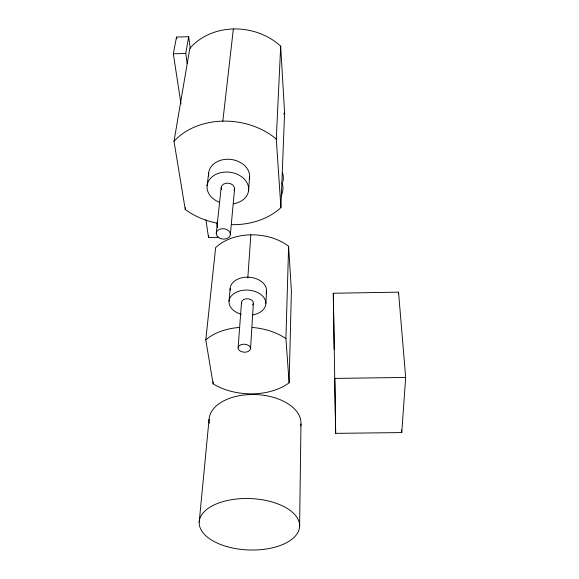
<?xml version="1.0" encoding="UTF-8"?>
<svg xmlns="http://www.w3.org/2000/svg" width="579" height="579" viewBox="0 0 579 579"><rect width="100%" height="100%" fill="white"/><g stroke="black" fill="none" stroke-linecap="round" stroke-linejoin="round"><path stroke-width="0.87" d="M299.604 526.687A50.25 25.708 2.3 0 0 225.81 500.864A50.25 25.708 2.3 0 0 222.814 545.302A50.25 25.708 2.3 0 0 299.604 526.687L300.971 424.06M289.116 382.777L291.396 291.02L288.61 246.285A47.695 33.705 3.8 0 0 215.627 247.646L205.791 339.866L213.094 383.812A52.262 33.249 3.3 0 0 289.116 382.777L285.925 338.643L288.61 246.285M231.853 224.659A66.469 51.509 7.2 0 0 280.909 207.6L284.586 112.927L280.692 46.168A59.297 50.141 9.5 0 0 189.782 48.52L174.004 141.334L185.244 209.511A66.469 51.509 7.2 0 0 217.624 223.226M280.909 207.6L276.27 139.032L280.692 46.168M265.884 303.425L266.528 290.564M398.424 293.944L398.526 292.156L333.294 293.249L334.192 349.412M250.533 348.703A6.224 4.024 3.6 0 0 241.595 344.491A6.224 4.024 3.6 0 0 240.857 351.417A6.224 4.024 3.6 0 0 250.533 348.703L253.385 303.309M247.812 278.007L250.845 234.821M333.294 293.249L335.668 433.353L401.761 432.578L405.676 377.436L398.526 292.156M238.121 347.74L241.515 302.347M248.557 190.824L249.65 176.523M229.023 301.333L230.145 288.48M230.348 234.741A7.086 5.168 6.3 0 0 220.367 229.045A7.086 5.168 6.3 0 0 219.231 237.926A7.086 5.168 6.3 0 0 230.348 234.741L234.553 189.138M199.205 522.026L209.07 419.355M213.094 383.812L213.267 382.017M216.278 233.12L221.178 187.531M222.821 121.134L233.359 28.964M218.804 237.31L208.512 237.506L208.715 235.776M207.094 185.83L208.679 173.027M185.244 209.511L185.504 207.731M187.205 63.668L185.758 53.456L188.674 36.738L176.515 37.063L173.324 53.775L180.981 103.844M173.324 53.775L185.758 53.456M405.676 377.436L334.792 378.405L335.668 433.353M176.515 37.063L176.776 38.836M205.943 219.817L208.512 237.506M188.674 36.738L190.259 48.296M216.872 222.966L217.472 227.446M401.558 429.893L401.761 432.578M209.294 423.242A46.016 27.155 2.6 0 1 255.028 394.545A46.016 27.155 2.6 0 1 300.74 425.985M241.182 314.259A18.463 12.572 3.8 0 1 232.859 294.422A18.463 12.572 3.8 0 1 262.663 296.093A18.463 12.572 3.8 0 1 252.668 314.904M230.196 290.282A18.224 12.586 3.9 0 1 249.535 277.261A18.224 12.586 3.9 0 1 266.079 293.213M241.761 303.787A5.956 4.053 3.8 0 1 248.051 298.793A5.956 4.053 3.8 0 1 252.676 304.938M282.4 172.462A27.343 21.235 4.9 0 1 282.979 181.517M282.009 182.53A27.662 21.264 4.8 0 1 281.032 195.905M205.791 339.866A52.262 33.249 3.3 0 1 239.149 327.453M252.328 327.468A52.262 33.249 3.3 0 1 285.925 338.643M284.586 112.927A59.297 50.141 9.5 0 1 283.572 113.933M174.004 141.334A66.469 51.509 7.2 0 1 276.27 139.032M219.513 202.332A20.887 15.966 6.9 0 1 212.037 176.87A20.887 15.966 6.9 0 1 245.416 180.358A20.887 15.966 6.9 0 1 233.438 203.786M208.737 175.951A20.583 15.93 7.2 0 1 230.124 159.348A20.583 15.93 7.2 0 1 249.231 179.49M221.417 189.413A6.738 5.146 6.9 0 1 228.242 183.167A6.738 5.146 6.9 0 1 234.082 190.578"/></g></svg>
